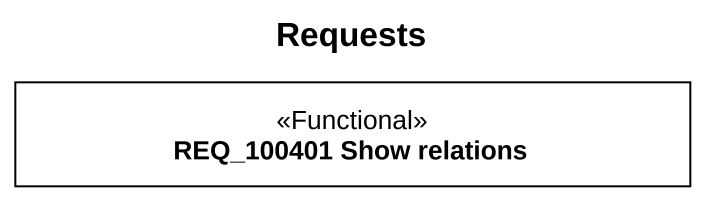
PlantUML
@startuml
title Requests
hide circle
hide empty members
class "REQ_100401 Show relations" as REQ_100401_Show_relations <<Functional>>
@enduml
